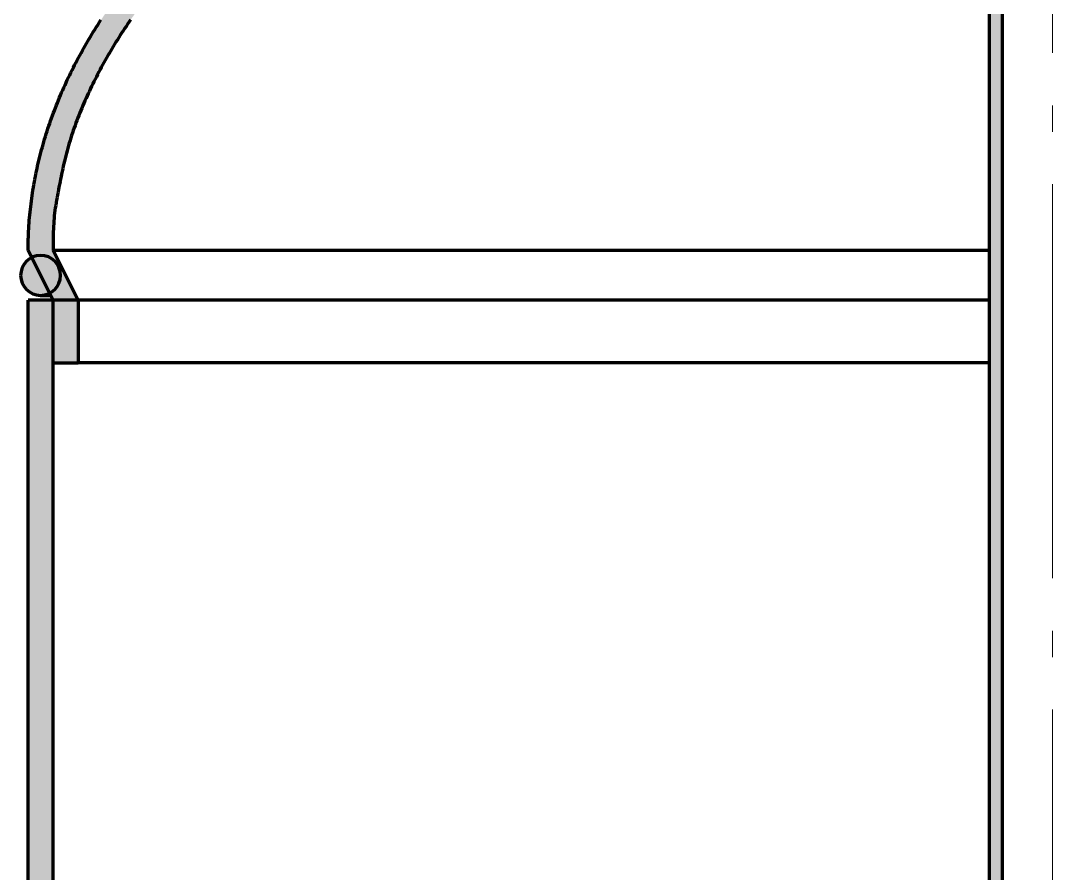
# Model space of a CAD drawing. Header units: millimetres. Extents: x 0 to 2382, y 0 to 420.
# Drawn here: x 724.72 to 764, y 271.74 to 304.2 of the extents above; entities that cross this region are included whole.
import ezdxf

# ---------------------------------------------------------------- set-up
doc = ezdxf.new("R2010")
doc.units = ezdxf.units.MM
doc.linetypes.add('IRAM-F-TRAZO-PUNTO', pattern=[20, 15, -2, 1, -2])
for name, color, linetype, lineweight in [('01-VISIBLE', 7, 'CONTINUOUS', 70), ('03-EJE', 1, 'IRAM-F-TRAZO-PUNTO', 18), ('05-RAYADO', 8, 'CONTINUOUS', 18)]:
    doc.layers.add(name, color=color, linetype=linetype, lineweight=lineweight)

msp = doc.modelspace()

# ---------------------------------------------------------------- hatches: boundary and pattern name
at = {"layer": '05-RAYADO'}
h = msp.add_hatch(color=7, dxfattribs=at)
h.dxf.hatch_style = 1
h.paths.add_polyline_path([(762.1, 93.922), (761.6, 93.922), (761.6, 322.788), (762.1, 322.788)])
h = msp.add_hatch(color=7, dxfattribs=at)
h.dxf.hatch_style = 1
h.paths.add_polyline_path([(726.9, 291.177), (725.95, 291.177), (725.95, 293.552), (725, 295.452), (725, 295.557), (725.002, 295.662), (725.003, 295.766), (725.006, 295.871), (725.009, 295.976), (725.014, 296.081), (725.019, 296.186), (725.024, 296.29), (725.031, 296.395), (725.038, 296.5), (725.046, 296.604), (725.055, 296.709), (725.064, 296.813), (725.075, 296.917), (725.086, 297.022), (725.097, 297.126), (725.11, 297.23), (725.123, 297.334), (725.137, 297.438), (725.152, 297.542), (725.168, 297.646), (725.184, 297.749), (725.201, 297.853), (725.219, 297.956), (725.237, 298.059), (725.257, 298.162), (725.276, 298.265), (725.297, 298.368), (725.318, 298.471), (725.341, 298.573), (725.363, 298.676), (725.387, 298.778), (725.411, 298.88), (725.436, 298.982), (725.461, 299.083), (725.488, 299.185), (725.515, 299.286), (725.542, 299.387), (725.571, 299.488), (725.6, 299.589), (725.63, 299.69), (725.66, 299.79), (725.691, 299.89), (725.723, 299.99), (725.755, 300.09), (725.788, 300.189), (725.822, 300.289), (725.857, 300.388), (725.892, 300.487), (725.927, 300.585), (725.964, 300.684), (726.001, 300.782), (726.038, 300.88), (726.077, 300.977), (726.115, 301.075), (726.155, 301.172), (726.195, 301.269), (726.236, 301.365), (726.277, 301.462), (726.319, 301.558), (726.361, 301.654), (726.405, 301.749), (726.448, 301.845), (726.492, 301.94), (726.537, 302.035), (726.583, 302.129), (726.629, 302.223), (726.675, 302.317), (726.722, 302.411), (726.77, 302.505), (726.818, 302.598), (726.867, 302.691), (726.916, 302.783), (726.966, 302.875), (727.016, 302.967), (727.067, 303.059), (727.119, 303.15), (727.171, 303.242), (727.223, 303.332), (727.276, 303.423), (727.329, 303.513), (727.383, 303.603), (727.438, 303.693), (727.493, 303.782), (727.548, 303.871), (727.604, 303.96), (727.661, 304.048), (727.717, 304.136), (727.775, 304.224), (727.833, 304.312), (727.891, 304.399), (727.95, 304.486), (728.009, 304.572), (728.068, 304.659), (728.128, 304.745), (728.189, 304.83), (728.25, 304.915), (728.311, 305.001), (728.373, 305.085), (728.435, 305.17), (728.498, 305.254), (728.561, 305.338), (728.625, 305.421), (728.688, 305.504), (728.753, 305.587), (728.817, 305.67), (728.883, 305.752), (728.948, 305.834), (729.014, 305.915), (729.08, 305.997), (729.147, 306.078), (729.214, 306.158), (729.281, 306.239), (729.349, 306.319), (729.417, 306.398), (729.486, 306.478), (729.555, 306.557), (729.624, 306.636), (729.693, 306.714), (729.763, 306.792), (729.833, 306.87), (729.904, 306.948), (729.975, 307.025), (730.046, 307.102), (730.118, 307.178), (730.19, 307.255), (730.262, 307.331), (730.335, 307.406), (730.408, 307.482), (730.481, 307.557), (730.554, 307.632), (730.628, 307.706), (730.702, 307.78), (730.777, 307.854), (730.852, 307.928), (730.927, 308.001), (731.002, 308.074), (731.078, 308.146), (731.154, 308.219), (731.23, 308.291), (731.306, 308.362), (731.383, 308.434), (731.46, 308.505), (731.538, 308.576), (731.615, 308.646), (731.693, 308.717), (731.771, 308.786), (731.85, 308.856), (731.928, 308.925), (732.007, 308.994), (732.087, 309.063), (732.166, 309.132), (732.246, 309.2), (732.326, 309.268), (732.406, 309.335), (732.486, 309.402), (732.567, 309.469), (732.648, 309.536), (732.729, 309.602), (732.811, 309.668), (732.892, 309.734), (732.974, 309.8), (733.056, 309.865), (733.139, 309.93), (733.221, 309.995), (733.304, 310.059), (733.387, 310.123), (733.47, 310.187), (733.554, 310.25), (733.637, 310.314), (733.721, 310.377), (733.805, 310.439), (733.89, 310.502), (733.974, 310.564), (734.059, 310.626), (734.144, 310.687), (734.229, 310.748), (734.314, 310.809), (734.4, 310.87), (734.485, 310.931), (734.571, 310.991), (734.657, 311.051), (734.744, 311.11), (734.83, 311.17), (734.917, 311.229), (735.004, 311.288), (735.091, 311.346), (735.178, 311.404), (735.265, 311.462), (735.353, 311.52), (735.44, 311.578), (735.528, 311.635), (735.616, 311.692), (735.705, 311.748), (735.793, 311.805), (735.882, 311.861), (735.97, 311.917), (736.059, 311.972), (736.148, 312.028), (736.238, 312.083), (736.327, 312.138), (736.417, 312.192), (736.506, 312.247), (736.596, 312.301), (736.686, 312.355), (736.776, 312.408), (736.867, 312.461), (736.957, 312.514), (737.048, 312.567), (737.138, 312.62), (737.229, 312.672), (737.32, 312.724), (737.412, 312.776), (737.503, 312.827), (737.594, 312.879), (737.686, 312.93), (737.778, 312.98), (737.87, 313.031), (737.962, 313.081), (738.054, 313.131), (738.146, 313.181), (738.239, 313.23), (738.331, 313.28), (738.424, 313.329), (738.517, 313.378), (738.61, 313.426), (738.703, 313.474), (738.796, 313.522), (738.889, 313.57), (738.983, 313.618), (739.077, 313.665), (739.17, 313.712), (739.264, 313.759), (739.358, 313.806), (739.452, 313.852), (739.546, 313.898), (739.641, 313.944), (739.735, 313.99), (739.829, 314.035), (739.924, 314.08), (740.019, 314.125), (740.114, 314.17), (740.209, 314.215), (740.304, 314.259), (740.399, 314.303), (740.494, 314.347), (740.589, 314.391), (740.685, 314.434), (740.78, 314.477), (740.876, 314.52), (740.972, 314.563), (741.068, 314.606), (741.164, 314.648), (741.26, 314.69), (741.356, 314.732), (741.452, 314.774), (741.548, 314.815), (741.645, 314.856), (741.741, 314.897), (741.838, 314.938), (741.935, 314.978), (742.032, 315.019), (742.128, 315.059), (742.225, 315.099), (742.323, 315.138), (742.42, 315.178), (742.517, 315.217), (742.614, 315.256), (742.712, 315.294), (742.81, 315.333), (742.907, 315.371), (743.005, 315.409), (743.103, 315.447), (743.201, 315.484), (743.299, 315.521), (743.397, 315.558), (743.495, 315.595), (743.593, 315.632), (743.692, 315.668), (743.79, 315.704), (743.889, 315.74), (743.987, 315.776), (744.086, 315.811), (744.185, 315.846), (744.284, 315.881), (744.383, 315.916), (744.482, 315.95), (744.581, 315.985), (744.68, 316.019), (744.779, 316.053), (744.878, 316.087), (744.978, 316.12), (745.077, 316.154), (745.177, 316.187), (745.276, 316.22), (745.376, 316.253), (745.475, 316.286), (745.575, 316.319), (745.675, 316.351), (745.775, 316.383), (745.874, 316.415), (745.974, 316.447), (746.074, 316.479), (746.174, 316.511), (746.274, 316.543), (746.374, 316.574), (746.474, 316.605), (746.574, 316.636), (746.675, 316.667), (746.775, 316.698), (746.875, 316.729), (746.975, 316.76), (747.076, 316.79), (747.176, 316.82), (747.277, 316.85), (747.377, 316.88), (747.478, 316.909), (747.579, 316.938), (747.679, 316.967), (747.78, 316.996), (747.881, 317.025), (747.982, 317.053), (748.083, 317.08), (748.185, 317.108), (748.286, 317.135), (748.387, 317.162), (748.489, 317.189), (748.59, 317.215), (748.692, 317.241), (748.794, 317.267), (748.895, 317.292), (748.997, 317.317), (749.099, 317.342), (749.201, 317.366), (749.303, 317.39), (749.405, 317.414), (749.507, 317.438), (749.61, 317.461), (749.712, 317.484), (749.814, 317.507), (749.917, 317.53), (750.019, 317.552), (750.122, 317.574), (750.224, 317.596), (750.327, 317.618), (750.429, 317.64), (750.532, 317.661), (750.635, 317.683), (750.737, 317.704), (750.84, 317.725), (750.943, 317.746), (751.046, 317.767), (751.148, 317.788), (751.251, 317.809), (751.354, 317.83), (751.457, 317.851), (751.559, 317.872), (751.662, 317.893), (751.765, 317.914), (751.868, 317.935), (751.97, 317.956), (752.073, 317.977), (752.176, 317.998), (752.279, 318.019), (752.381, 318.041), (752.484, 318.063), (752.586, 318.085), (752.688, 318.109), (752.79, 318.133), (752.891, 318.161), (752.992, 318.192), (753.093, 318.22), (753.195, 318.242), (753.298, 318.261), (753.402, 318.279), (753.505, 318.295), (753.609, 318.311), (753.713, 318.326), (753.817, 318.341), (753.92, 318.356), (754.024, 318.37), (754.128, 318.384), (754.232, 318.398), (754.336, 318.412), (754.44, 318.426), (754.544, 318.44), (754.648, 318.454), (754.752, 318.467), (754.856, 318.481), (754.96, 318.495), (755.064, 318.508), (755.168, 318.522), (755.272, 318.535), (755.376, 318.548), (755.48, 318.562), (755.584, 318.575), (755.688, 318.588), (755.792, 318.602), (755.896, 318.615), (756, 318.628), (756, 317.674), (755.9, 317.661), (755.799, 317.648), (755.699, 317.634), (755.599, 317.621), (755.498, 317.607), (755.398, 317.593), (755.298, 317.579), (755.198, 317.565), (755.098, 317.551), (754.997, 317.536), (754.897, 317.522), (754.797, 317.507), (754.697, 317.492), (754.597, 317.477), (754.497, 317.461), (754.397, 317.446), (754.297, 317.43), (754.197, 317.414), (754.097, 317.398), (753.997, 317.382), (753.897, 317.366), (753.798, 317.349), (753.698, 317.333), (753.598, 317.316), (753.498, 317.299), (753.399, 317.282), (753.299, 317.264), (753.199, 317.247), (753.1, 317.229), (753, 317.211), (752.9, 317.193), (752.801, 317.175), (752.701, 317.157), (752.602, 317.138), (752.502, 317.119), (752.403, 317.1), (752.304, 317.081), (752.204, 317.062), (752.105, 317.043), (752.006, 317.023), (751.906, 317.003), (751.807, 316.983), (751.708, 316.963), (751.609, 316.943), (751.51, 316.922), (751.411, 316.902), (751.312, 316.881), (751.213, 316.86), (751.114, 316.839), (751.015, 316.817), (750.916, 316.796), (750.817, 316.774), (750.718, 316.752), (750.62, 316.73), (750.521, 316.708), (750.422, 316.685), (750.324, 316.663), (750.225, 316.64), (750.126, 316.617), (750.028, 316.594), (749.929, 316.571), (749.831, 316.547), (749.733, 316.523), (749.634, 316.5), (749.536, 316.476), (749.438, 316.451), (749.34, 316.427), (749.241, 316.402), (749.143, 316.378), (749.045, 316.353), (748.947, 316.327), (748.849, 316.302), (748.751, 316.277), (748.653, 316.251), (748.556, 316.225), (748.458, 316.199), (748.36, 316.173), (748.262, 316.146), (748.165, 316.12), (748.067, 316.093), (747.97, 316.066), (747.872, 316.039), (747.775, 316.012), (747.677, 315.984), (747.58, 315.956), (747.483, 315.929), (747.386, 315.9), (747.288, 315.872), (747.191, 315.844), (747.094, 315.815), (746.997, 315.786), (746.9, 315.757), (746.803, 315.728), (746.707, 315.699), (746.61, 315.669), (746.513, 315.639), (746.416, 315.609), (746.32, 315.579), (746.223, 315.549), (746.127, 315.518), (746.03, 315.487), (745.934, 315.456), (745.838, 315.425), (745.742, 315.394), (745.645, 315.362), (745.549, 315.331), (745.453, 315.299), (745.357, 315.267), (745.261, 315.234), (745.166, 315.202), (745.07, 315.169), (744.974, 315.136), (744.879, 315.103), (744.783, 315.07), (744.687, 315.036), (744.592, 315.003), (744.497, 314.969), (744.401, 314.935), (744.306, 314.9), (744.211, 314.866), (744.116, 314.831), (744.021, 314.796), (743.926, 314.761), (743.831, 314.726), (743.737, 314.69), (743.642, 314.655), (743.547, 314.619), (743.453, 314.583), (743.358, 314.546), (743.264, 314.51), (743.17, 314.473), (743.075, 314.436), (742.981, 314.399), (742.887, 314.362), (742.793, 314.324), (742.699, 314.286), (742.606, 314.248), (742.512, 314.21), (742.418, 314.172), (742.325, 314.133), (742.231, 314.094), (742.138, 314.055), (742.045, 314.016), (741.951, 313.977), (741.858, 313.937), (741.765, 313.897), (741.672, 313.857), (741.58, 313.817), (741.487, 313.776), (741.394, 313.735), (741.302, 313.695), (741.209, 313.653), (741.117, 313.612), (741.025, 313.57), (740.932, 313.529), (740.84, 313.486), (740.749, 313.444), (740.657, 313.402), (740.565, 313.359), (740.473, 313.316), (740.382, 313.273), (740.29, 313.23), (740.199, 313.186), (740.108, 313.142), (740.017, 313.098), (739.926, 313.054), (739.835, 313.009), (739.744, 312.965), (739.653, 312.92), (739.563, 312.874), (739.472, 312.829), (739.382, 312.783), (739.292, 312.738), (739.202, 312.691), (739.112, 312.645), (739.022, 312.599), (738.932, 312.552), (738.843, 312.505), (738.753, 312.457), (738.664, 312.41), (738.575, 312.362), (738.485, 312.314), (738.396, 312.266), (738.308, 312.218), (738.219, 312.169), (738.13, 312.12), (738.042, 312.071), (737.954, 312.022), (737.865, 311.972), (737.777, 311.922), (737.689, 311.872), (737.602, 311.822), (737.514, 311.771), (737.426, 311.72), (737.339, 311.669), (737.252, 311.618), (737.165, 311.566), (737.078, 311.514), (736.991, 311.462), (736.905, 311.41), (736.818, 311.357), (736.732, 311.305), (736.646, 311.252), (736.56, 311.198), (736.474, 311.145), (736.388, 311.091), (736.303, 311.037), (736.217, 310.982), (736.132, 310.928), (736.047, 310.873), (735.962, 310.818), (735.877, 310.763), (735.793, 310.707), (735.708, 310.651), (735.624, 310.595), (735.54, 310.539), (735.456, 310.482), (735.373, 310.425), (735.289, 310.368), (735.206, 310.311), (735.123, 310.253), (735.04, 310.195), (734.957, 310.137), (734.874, 310.078), (734.792, 310.019), (734.71, 309.96), (734.628, 309.901), (734.546, 309.842), (734.464, 309.782), (734.383, 309.722), (734.302, 309.661), (734.221, 309.601), (734.14, 309.54), (734.059, 309.479), (733.979, 309.417), (733.899, 309.355), (733.819, 309.293), (733.739, 309.231), (733.659, 309.169), (733.58, 309.106), (733.501, 309.043), (733.422, 308.979), (733.343, 308.916), (733.265, 308.852), (733.187, 308.787), (733.109, 308.723), (733.031, 308.658), (732.954, 308.593), (732.876, 308.528), (732.799, 308.462), (732.723, 308.396), (732.646, 308.33), (732.57, 308.263), (732.494, 308.196), (732.418, 308.129), (732.343, 308.062), (732.267, 307.994), (732.192, 307.926), (732.118, 307.858), (732.043, 307.79), (731.969, 307.721), (731.895, 307.652), (731.821, 307.582), (731.748, 307.513), (731.675, 307.443), (731.602, 307.372), (731.53, 307.302), (731.458, 307.231), (731.386, 307.16), (731.314, 307.088), (731.243, 307.016), (731.172, 306.944), (731.101, 306.872), (731.031, 306.799), (730.96, 306.726), (730.891, 306.653), (730.821, 306.579), (730.752, 306.505), (730.683, 306.431), (730.615, 306.357), (730.547, 306.282), (730.479, 306.207), (730.411, 306.131), (730.344, 306.055), (730.278, 305.979), (730.211, 305.903), (730.145, 305.827), (730.079, 305.75), (730.014, 305.672), (729.949, 305.595), (729.884, 305.517), (729.82, 305.439), (729.756, 305.36), (729.692, 305.282), (729.629, 305.203), (729.566, 305.123), (729.504, 305.044), (729.442, 304.964), (729.38, 304.883), (729.319, 304.803), (729.258, 304.722), (729.198, 304.641), (729.138, 304.559), (729.078, 304.478), (729.019, 304.396), (728.96, 304.313), (728.902, 304.231), (728.844, 304.148), (728.786, 304.064), (728.729, 303.981), (728.673, 303.897), (728.617, 303.813), (728.561, 303.728), (728.506, 303.643), (728.451, 303.558), (728.397, 303.473), (728.343, 303.387), (728.29, 303.301), (728.237, 303.214), (728.185, 303.128), (728.133, 303.041), (728.082, 302.953), (728.031, 302.866), (727.981, 302.778), (727.932, 302.69), (727.883, 302.601), (727.834, 302.513), (727.786, 302.424), (727.738, 302.334), (727.691, 302.245), (727.644, 302.155), (727.598, 302.065), (727.553, 301.974), (727.508, 301.884), (727.463, 301.793), (727.419, 301.702), (727.375, 301.611), (727.332, 301.519), (727.29, 301.427), (727.248, 301.335), (727.206, 301.243), (727.165, 301.15), (727.125, 301.058), (727.085, 300.965), (727.045, 300.872), (727.006, 300.778), (726.968, 300.684), (726.931, 300.59), (726.894, 300.496), (726.858, 300.402), (726.823, 300.307), (726.788, 300.212), (726.754, 300.116), (726.721, 300.021), (726.689, 299.925), (726.657, 299.829), (726.626, 299.732), (726.596, 299.636), (726.567, 299.539), (726.539, 299.442), (726.511, 299.344), (726.485, 299.247), (726.459, 299.149), (726.434, 299.051), (726.409, 298.953), (726.385, 298.854), (726.362, 298.756), (726.34, 298.657), (726.317, 298.558), (726.296, 298.459), (726.275, 298.36), (726.254, 298.261), (726.234, 298.162), (726.214, 298.063), (726.194, 297.964), (726.175, 297.864), (726.157, 297.765), (726.138, 297.665), (726.12, 297.566), (726.102, 297.466), (726.085, 297.367), (726.068, 297.267), (726.051, 297.167), (726.036, 297.067), (726.021, 296.967), (726.008, 296.866), (725.997, 296.766), (725.988, 296.665), (725.98, 296.564), (725.973, 296.463), (725.968, 296.362), (725.963, 296.261), (725.959, 296.16), (725.957, 296.059), (725.954, 295.958), (725.953, 295.857), (725.951, 295.755), (725.951, 295.654), (725.95, 295.553), (725.95, 295.452), (726.9, 293.552)])
h = msp.add_hatch(color=7, dxfattribs=at)
h.dxf.hatch_style = 1
h.paths.add_polyline_path([(724.715, 294.502), (724.716, 294.542), (724.719, 294.582), (724.725, 294.622), (724.732, 294.661), (724.741, 294.7), (724.753, 294.739), (724.766, 294.776), (724.782, 294.813), (724.799, 294.849), (724.818, 294.885), (724.84, 294.919), (724.863, 294.952), (724.887, 294.983), (724.913, 295.014), (724.941, 295.043), (724.97, 295.07), (725.001, 295.096), (725.033, 295.12), (725.066, 295.143), (725.101, 295.163), (725.136, 295.182), (725.173, 295.199), (725.21, 295.214), (725.248, 295.227), (725.286, 295.238), (725.326, 295.247), (725.365, 295.254), (725.405, 295.259), (725.445, 295.261), (725.485, 295.262), (725.525, 295.26), (725.565, 295.256), (725.605, 295.251), (725.644, 295.243), (725.683, 295.233), (725.721, 295.221), (725.759, 295.207), (725.796, 295.191), (725.832, 295.173), (725.867, 295.153), (725.9, 295.132), (725.933, 295.108), (725.964, 295.083), (725.994, 295.057), (726.023, 295.028), (726.05, 294.999), (726.075, 294.968), (726.099, 294.935), (726.121, 294.902), (726.141, 294.867), (726.16, 294.832), (726.176, 294.795), (726.191, 294.758), (726.203, 294.719), (726.214, 294.681), (726.222, 294.641), (726.228, 294.602), (726.233, 294.562), (726.235, 294.522), (726.235, 294.482), (726.233, 294.442), (726.228, 294.402), (726.222, 294.362), (726.214, 294.323), (726.203, 294.284), (726.191, 294.246), (726.176, 294.209), (726.16, 294.172), (726.141, 294.136), (726.121, 294.102), (726.099, 294.068), (726.075, 294.036), (726.05, 294.005), (726.023, 293.975), (725.994, 293.947), (725.964, 293.92), (725.933, 293.895), (725.9, 293.872), (725.867, 293.85), (725.832, 293.831), (725.796, 293.813), (725.759, 293.797), (725.721, 293.783), (725.683, 293.771), (725.644, 293.761), (725.605, 293.753), (725.565, 293.747), (725.525, 293.743), (725.485, 293.742), (725.445, 293.742), (725.405, 293.745), (725.365, 293.75), (725.326, 293.757), (725.286, 293.766), (725.248, 293.777), (725.21, 293.79), (725.173, 293.805), (725.136, 293.821), (725.101, 293.84), (725.066, 293.861), (725.033, 293.883), (725.001, 293.908), (724.97, 293.933), (724.941, 293.961), (724.913, 293.99), (724.887, 294.02), (724.863, 294.052), (724.84, 294.085), (724.818, 294.119), (724.799, 294.154), (724.782, 294.19), (724.766, 294.227), (724.753, 294.265), (724.741, 294.303), (724.732, 294.342), (724.725, 294.382), (724.719, 294.422), (724.716, 294.462)])
h = msp.add_hatch(color=7, dxfattribs=at)
h.dxf.hatch_style = 1
h.paths.add_polyline_path([(725.95, 113.552), (725, 113.552), (725, 293.552), (725.95, 293.552)])

# ---------------------------------------------------------------- linework, layer by layer
at = {"layer": '01-VISIBLE'}
for p, q in [((761.6, 93.922), (761.6, 322.788)), ((762.1, 93.922), (762.1, 322.788)), ((725.95, 293.552), (725, 295.452)), ((726.9, 293.552), (725.95, 295.452)), ((725, 113.552), (725, 293.552)), ((725.95, 293.552), (725, 293.552)), ((725.95, 113.552), (725.95, 293.552)), ((725.95, 291.177), (725.95, 293.552)), ((726.9, 293.552), (726.9, 291.177)), ((725.95, 291.177), (726.9, 291.177))]:
    msp.add_line(p, q, dxfattribs=at)
for points in [[(725, 295.452), (725, 295.557), (725.002, 295.662), (725.003, 295.766), (725.006, 295.871), (725.009, 295.976), (725.014, 296.081), (725.019, 296.186), (725.024, 296.29), (725.031, 296.395), (725.038, 296.5), (725.046, 296.604), (725.055, 296.709), (725.064, 296.813), (725.075, 296.917), (725.086, 297.022), (725.097, 297.126), (725.11, 297.23), (725.123, 297.334), (725.137, 297.438), (725.152, 297.542), (725.168, 297.646), (725.184, 297.749), (725.201, 297.853), (725.219, 297.956), (725.237, 298.059), (725.257, 298.162), (725.276, 298.265), (725.297, 298.368), (725.318, 298.471), (725.341, 298.573), (725.363, 298.676), (725.387, 298.778), (725.411, 298.88), (725.436, 298.982), (725.461, 299.083), (725.488, 299.185), (725.515, 299.286), (725.542, 299.387), (725.571, 299.488), (725.6, 299.589), (725.63, 299.69), (725.66, 299.79), (725.691, 299.89), (725.723, 299.99), (725.755, 300.09), (725.788, 300.189), (725.822, 300.289), (725.857, 300.388), (725.892, 300.487), (725.927, 300.585), (725.964, 300.684), (726.001, 300.782), (726.038, 300.88), (726.077, 300.977), (726.115, 301.075), (726.155, 301.172), (726.195, 301.269), (726.236, 301.365), (726.277, 301.462), (726.319, 301.558), (726.361, 301.654), (726.405, 301.749), (726.448, 301.845), (726.492, 301.94), (726.537, 302.035), (726.583, 302.129), (726.629, 302.223), (726.675, 302.317), (726.722, 302.411), (726.77, 302.505), (726.818, 302.598), (726.867, 302.691), (726.916, 302.783), (726.966, 302.875), (727.016, 302.967), (727.067, 303.059), (727.119, 303.15), (727.171, 303.242), (727.223, 303.332), (727.276, 303.423), (727.329, 303.513), (727.383, 303.603), (727.438, 303.693), (727.493, 303.782), (727.548, 303.871), (727.604, 303.96), (727.661, 304.048), (727.717, 304.136), (727.775, 304.224)], [(728.902, 304.231), (728.844, 304.148), (728.786, 304.064), (728.729, 303.981), (728.673, 303.897), (728.617, 303.813), (728.561, 303.728), (728.506, 303.643), (728.451, 303.558), (728.397, 303.473), (728.343, 303.387), (728.29, 303.301), (728.237, 303.214), (728.185, 303.128), (728.133, 303.041), (728.082, 302.953), (728.031, 302.866), (727.981, 302.778), (727.932, 302.69), (727.883, 302.601), (727.834, 302.513), (727.786, 302.424), (727.738, 302.334), (727.691, 302.245), (727.644, 302.155), (727.598, 302.065), (727.553, 301.974), (727.508, 301.884), (727.463, 301.793), (727.419, 301.702), (727.375, 301.611), (727.332, 301.519), (727.29, 301.427), (727.248, 301.335), (727.206, 301.243), (727.165, 301.15), (727.125, 301.058), (727.085, 300.965), (727.045, 300.872), (727.006, 300.778), (726.968, 300.684), (726.931, 300.59), (726.894, 300.496), (726.858, 300.402), (726.823, 300.307), (726.788, 300.212), (726.754, 300.116), (726.721, 300.021), (726.689, 299.925), (726.657, 299.829), (726.626, 299.732), (726.596, 299.636), (726.567, 299.539), (726.539, 299.442), (726.511, 299.344), (726.485, 299.247), (726.459, 299.149), (726.434, 299.051), (726.409, 298.953), (726.385, 298.854), (726.362, 298.756), (726.34, 298.657), (726.317, 298.558), (726.296, 298.459), (726.275, 298.36), (726.254, 298.261), (726.234, 298.162), (726.214, 298.063), (726.194, 297.964), (726.175, 297.864), (726.157, 297.765), (726.138, 297.665), (726.12, 297.566), (726.102, 297.466), (726.085, 297.367), (726.068, 297.267), (726.051, 297.167), (726.036, 297.067), (726.021, 296.967), (726.008, 296.866), (725.997, 296.766), (725.988, 296.665), (725.98, 296.564), (725.973, 296.463), (725.968, 296.362), (725.963, 296.261), (725.959, 296.16), (725.957, 296.059), (725.954, 295.958), (725.953, 295.857), (725.951, 295.755), (725.951, 295.654), (725.95, 295.553), (725.95, 295.452)], [(761.6, 295.452), (761.511, 295.452), (761.422, 295.452), (761.333, 295.452), (761.244, 295.452), (761.154, 295.452), (761.065, 295.452), (760.976, 295.452), (760.887, 295.452), (760.798, 295.452), (760.709, 295.452), (760.62, 295.452), (760.53, 295.452), (760.441, 295.452), (760.352, 295.452), (760.263, 295.452), (760.174, 295.452), (760.085, 295.452), (759.996, 295.452), (759.907, 295.452), (759.817, 295.452), (759.728, 295.452), (759.639, 295.452), (759.55, 295.452), (759.461, 295.452), (759.372, 295.452), (759.283, 295.452), (759.194, 295.452), (759.105, 295.452), (759.015, 295.452), (758.926, 295.452), (758.837, 295.452), (758.748, 295.452), (758.659, 295.452), (758.57, 295.452), (758.481, 295.452), (758.391, 295.452), (758.302, 295.452), (758.213, 295.452), (758.124, 295.452), (758.035, 295.452), (757.946, 295.452), (757.857, 295.452), (757.768, 295.452), (757.678, 295.452), (757.589, 295.452), (757.5, 295.452), (757.411, 295.452), (757.322, 295.452), (757.233, 295.452), (757.144, 295.452), (757.055, 295.452), (756.966, 295.452), (756.876, 295.452), (756.787, 295.452), (756.698, 295.452), (756.609, 295.452), (756.52, 295.452), (756.431, 295.452), (756.342, 295.452), (756.253, 295.452), (756.163, 295.452), (756.074, 295.452), (755.985, 295.452), (755.896, 295.452), (755.807, 295.452), (755.718, 295.452), (755.629, 295.452), (755.539, 295.452), (755.45, 295.452), (755.361, 295.452), (755.272, 295.452), (755.183, 295.452), (755.094, 295.452), (755.005, 295.452), (754.916, 295.452), (754.827, 295.452), (754.737, 295.452), (754.648, 295.452), (754.559, 295.452), (754.47, 295.452), (754.381, 295.452), (754.292, 295.452), (754.203, 295.452), (754.114, 295.452), (754.024, 295.452), (753.935, 295.452), (753.846, 295.452), (753.757, 295.452), (753.668, 295.452), (753.579, 295.452), (753.49, 295.452), (753.4, 295.452), (753.311, 295.452), (753.222, 295.452), (753.133, 295.452), (753.044, 295.452), (752.955, 295.452), (752.866, 295.452), (752.777, 295.452), (752.688, 295.452), (752.598, 295.452), (752.509, 295.452), (752.42, 295.452), (752.331, 295.452), (752.242, 295.452), (752.153, 295.452), (752.064, 295.452), (751.975, 295.452), (751.885, 295.452), (751.796, 295.452), (751.707, 295.452), (751.618, 295.452), (751.529, 295.452), (751.44, 295.452), (751.351, 295.452), (751.261, 295.452), (751.172, 295.452), (751.083, 295.452), (750.994, 295.452), (750.905, 295.452), (750.816, 295.452), (750.727, 295.452), (750.638, 295.452), (750.548, 295.452), (750.459, 295.452), (750.37, 295.452), (750.281, 295.452), (750.192, 295.452), (750.103, 295.452), (750.014, 295.452), (749.925, 295.452), (749.836, 295.452), (749.746, 295.452), (749.657, 295.452), (749.568, 295.452), (749.479, 295.452), (749.39, 295.452), (749.301, 295.452), (749.212, 295.452), (749.122, 295.452), (749.033, 295.452), (748.944, 295.452), (748.855, 295.452), (748.766, 295.452), (748.677, 295.452), (748.588, 295.452), (748.499, 295.452), (748.409, 295.452), (748.32, 295.452), (748.231, 295.452), (748.142, 295.452), (748.053, 295.452), (747.964, 295.452), (747.875, 295.452), (747.786, 295.452), (747.697, 295.452), (747.607, 295.452), (747.518, 295.452), (747.429, 295.452), (747.34, 295.452), (747.251, 295.452), (747.162, 295.452), (747.073, 295.452), (746.984, 295.452), (746.894, 295.452), (746.805, 295.452), (746.716, 295.452), (746.627, 295.452), (746.538, 295.452), (746.449, 295.452), (746.36, 295.452), (746.27, 295.452), (746.181, 295.452), (746.092, 295.452), (746.003, 295.452), (745.914, 295.452), (745.825, 295.452), (745.736, 295.452), (745.647, 295.452), (745.558, 295.452), (745.468, 295.452), (745.379, 295.452), (745.29, 295.452), (745.201, 295.452), (745.112, 295.452), (745.023, 295.452), (744.934, 295.452), (744.845, 295.452), (744.755, 295.452), (744.666, 295.452), (744.577, 295.452), (744.488, 295.452), (744.399, 295.452), (744.31, 295.452), (744.221, 295.452), (744.131, 295.452), (744.042, 295.452), (743.953, 295.452), (743.864, 295.452), (743.775, 295.452), (743.686, 295.452), (743.597, 295.452), (743.508, 295.452), (743.418, 295.452), (743.329, 295.452), (743.24, 295.452), (743.151, 295.452), (743.062, 295.452), (742.973, 295.452), (742.884, 295.452), (742.795, 295.452), (742.706, 295.452), (742.616, 295.452), (742.527, 295.452), (742.438, 295.452), (742.349, 295.452), (742.26, 295.452), (742.171, 295.452), (742.082, 295.452), (741.992, 295.452), (741.903, 295.452), (741.814, 295.452), (741.725, 295.452), (741.636, 295.452), (741.547, 295.452), (741.458, 295.452), (741.369, 295.452), (741.279, 295.452), (741.19, 295.452), (741.101, 295.452), (741.012, 295.452), (740.923, 295.452), (740.834, 295.452), (740.745, 295.452), (740.656, 295.452), (740.567, 295.452), (740.477, 295.452), (740.388, 295.452), (740.299, 295.452), (740.21, 295.452), (740.121, 295.452), (740.032, 295.452), (739.943, 295.452), (739.854, 295.452), (739.764, 295.452), (739.675, 295.452), (739.586, 295.452), (739.497, 295.452), (739.408, 295.452), (739.319, 295.452), (739.23, 295.452), (739.14, 295.452), (739.051, 295.452), (738.962, 295.452), (738.873, 295.452), (738.784, 295.452), (738.695, 295.452), (738.606, 295.452), (738.517, 295.452), (738.428, 295.452), (738.338, 295.452), (738.249, 295.452), (738.16, 295.452), (738.071, 295.452), (737.982, 295.452), (737.893, 295.452), (737.804, 295.452), (737.715, 295.452), (737.625, 295.452), (737.536, 295.452), (737.447, 295.452), (737.358, 295.452), (737.269, 295.452), (737.18, 295.452), (737.091, 295.452), (737.001, 295.452), (736.912, 295.452), (736.823, 295.452), (736.734, 295.452), (736.645, 295.452), (736.556, 295.452), (736.467, 295.452), (736.378, 295.452), (736.288, 295.452), (736.199, 295.452), (736.11, 295.452), (736.021, 295.452), (735.932, 295.452), (735.843, 295.452), (735.754, 295.452), (735.665, 295.452), (735.576, 295.452), (735.486, 295.452), (735.397, 295.452), (735.308, 295.452), (735.219, 295.452), (735.13, 295.452), (735.041, 295.452), (734.952, 295.452), (734.862, 295.452), (734.773, 295.452), (734.684, 295.452), (734.595, 295.452), (734.506, 295.452), (734.417, 295.452), (734.328, 295.452), (734.239, 295.452), (734.149, 295.452), (734.06, 295.452), (733.971, 295.452), (733.882, 295.452), (733.793, 295.452), (733.704, 295.452), (733.615, 295.452), (733.526, 295.452), (733.437, 295.452), (733.347, 295.452), (733.258, 295.452), (733.169, 295.452), (733.08, 295.452), (732.991, 295.452), (732.902, 295.452), (732.813, 295.452), (732.723, 295.452), (732.634, 295.452), (732.545, 295.452), (732.456, 295.452), (732.367, 295.452), (732.278, 295.452), (732.189, 295.452), (732.1, 295.452), (732.01, 295.452), (731.921, 295.452), (731.832, 295.452), (731.743, 295.452), (731.654, 295.452), (731.565, 295.452), (731.476, 295.452), (731.387, 295.452), (731.298, 295.452), (731.208, 295.452), (731.119, 295.452), (731.03, 295.452), (730.941, 295.452), (730.852, 295.452), (730.763, 295.452), (730.674, 295.452), (730.585, 295.452), (730.495, 295.452), (730.406, 295.452), (730.317, 295.452), (730.228, 295.452), (730.139, 295.452), (730.05, 295.452), (729.961, 295.452), (729.871, 295.452), (729.782, 295.452), (729.693, 295.452), (729.604, 295.452), (729.515, 295.452), (729.426, 295.452), (729.337, 295.452), (729.248, 295.452), (729.159, 295.452), (729.069, 295.452), (728.98, 295.452), (728.891, 295.452), (728.802, 295.452), (728.713, 295.452), (728.624, 295.452), (728.535, 295.452), (728.446, 295.452), (728.356, 295.452), (728.267, 295.452), (728.178, 295.452), (728.089, 295.452), (728, 295.452), (727.911, 295.452), (727.822, 295.452), (727.732, 295.452), (727.643, 295.452), (727.554, 295.452), (727.465, 295.452), (727.376, 295.452), (727.287, 295.452), (727.198, 295.452), (727.109, 295.452), (727.019, 295.452), (726.93, 295.452), (726.841, 295.452), (726.752, 295.452), (726.663, 295.452), (726.574, 295.452), (726.485, 295.452), (726.396, 295.452), (726.307, 295.452), (726.217, 295.452), (726.128, 295.452), (726.039, 295.452), (725.95, 295.452)], [(725.475, 293.742), (725.538, 293.742), (725.602, 293.742), (725.665, 293.742), (725.728, 293.742), (725.792, 293.742), (725.855, 293.742)], [(726.9, 293.552), (726.837, 293.552), (726.773, 293.552), (726.71, 293.552), (726.647, 293.552), (726.583, 293.552), (726.52, 293.552), (726.457, 293.552), (726.393, 293.552), (726.33, 293.552), (726.267, 293.552), (726.203, 293.552), (726.14, 293.552), (726.077, 293.552), (726.013, 293.552), (725.95, 293.552)], [(761.6, 293.552), (761.513, 293.552), (761.427, 293.552), (761.34, 293.552), (761.253, 293.552), (761.166, 293.552), (761.08, 293.552), (760.993, 293.552), (760.906, 293.552), (760.819, 293.552), (760.732, 293.552), (760.646, 293.552), (760.559, 293.552), (760.472, 293.552), (760.385, 293.552), (760.299, 293.552), (760.212, 293.552), (760.125, 293.552), (760.038, 293.552), (759.952, 293.552), (759.865, 293.552), (759.778, 293.552), (759.692, 293.552), (759.605, 293.552), (759.518, 293.552), (759.431, 293.552), (759.345, 293.552), (759.258, 293.552), (759.171, 293.552), (759.084, 293.552), (758.997, 293.552), (758.911, 293.552), (758.824, 293.552), (758.737, 293.552), (758.65, 293.552), (758.564, 293.552), (758.477, 293.552), (758.39, 293.552), (758.303, 293.552), (758.217, 293.552), (758.13, 293.552), (758.043, 293.552), (757.957, 293.552), (757.87, 293.552), (757.783, 293.552), (757.696, 293.552), (757.61, 293.552), (757.523, 293.552), (757.436, 293.552), (757.349, 293.552), (757.263, 293.552), (757.176, 293.552), (757.089, 293.552), (757.002, 293.552), (756.915, 293.552), (756.829, 293.552), (756.742, 293.552), (756.655, 293.552), (756.568, 293.552), (756.482, 293.552), (756.395, 293.552), (756.308, 293.552), (756.221, 293.552), (756.135, 293.552), (756.048, 293.552), (755.961, 293.552), (755.875, 293.552), (755.788, 293.552), (755.701, 293.552), (755.614, 293.552), (755.528, 293.552), (755.441, 293.552), (755.354, 293.552), (755.267, 293.552), (755.181, 293.552), (755.094, 293.552), (755.007, 293.552), (754.92, 293.552), (754.833, 293.552), (754.747, 293.552), (754.66, 293.552), (754.573, 293.552), (754.486, 293.552), (754.4, 293.552), (754.313, 293.552), (754.226, 293.552), (754.139, 293.552), (754.053, 293.552), (753.966, 293.552), (753.879, 293.552), (753.793, 293.552), (753.706, 293.552), (753.619, 293.552), (753.532, 293.552), (753.446, 293.552), (753.359, 293.552), (753.272, 293.552), (753.185, 293.552), (753.098, 293.552), (753.012, 293.552), (752.925, 293.552), (752.838, 293.552), (752.751, 293.552), (752.665, 293.552), (752.578, 293.552), (752.491, 293.552), (752.404, 293.552), (752.318, 293.552), (752.231, 293.552), (752.144, 293.552), (752.058, 293.552), (751.971, 293.552), (751.884, 293.552), (751.797, 293.552), (751.711, 293.552), (751.624, 293.552), (751.537, 293.552), (751.45, 293.552), (751.364, 293.552), (751.277, 293.552), (751.19, 293.552), (751.103, 293.552), (751.016, 293.552), (750.93, 293.552), (750.843, 293.552), (750.756, 293.552), (750.669, 293.552), (750.583, 293.552), (750.496, 293.552), (750.409, 293.552), (750.322, 293.552), (750.236, 293.552), (750.149, 293.552), (750.062, 293.552), (749.976, 293.552), (749.889, 293.552), (749.802, 293.552), (749.715, 293.552), (749.629, 293.552), (749.542, 293.552), (749.455, 293.552), (749.368, 293.552), (749.282, 293.552), (749.195, 293.552), (749.108, 293.552), (749.021, 293.552), (748.934, 293.552), (748.848, 293.552), (748.761, 293.552), (748.674, 293.552), (748.587, 293.552), (748.501, 293.552), (748.414, 293.552), (748.327, 293.552), (748.24, 293.552), (748.154, 293.552), (748.067, 293.552), (747.98, 293.552), (747.894, 293.552), (747.807, 293.552), (747.72, 293.552), (747.633, 293.552), (747.547, 293.552), (747.46, 293.552), (747.373, 293.552), (747.286, 293.552), (747.199, 293.552), (747.113, 293.552), (747.026, 293.552), (746.939, 293.552), (746.852, 293.552), (746.766, 293.552), (746.679, 293.552), (746.592, 293.552), (746.505, 293.552), (746.419, 293.552), (746.332, 293.552), (746.245, 293.552), (746.159, 293.552), (746.072, 293.552), (745.985, 293.552), (745.898, 293.552), (745.812, 293.552), (745.725, 293.552), (745.638, 293.552), (745.551, 293.552), (745.465, 293.552), (745.378, 293.552), (745.291, 293.552), (745.204, 293.552), (745.117, 293.552), (745.031, 293.552), (744.944, 293.552), (744.857, 293.552), (744.77, 293.552), (744.684, 293.552), (744.597, 293.552), (744.51, 293.552), (744.423, 293.552), (744.337, 293.552), (744.25, 293.552), (744.163, 293.552), (744.077, 293.552), (743.99, 293.552), (743.903, 293.552), (743.816, 293.552), (743.73, 293.552), (743.643, 293.552), (743.556, 293.552), (743.469, 293.552), (743.383, 293.552), (743.296, 293.552), (743.209, 293.552), (743.122, 293.552), (743.035, 293.552), (742.949, 293.552), (742.862, 293.552), (742.775, 293.552), (742.688, 293.552), (742.602, 293.552), (742.515, 293.552), (742.428, 293.552), (742.341, 293.552), (742.255, 293.552), (742.168, 293.552), (742.081, 293.552), (741.995, 293.552), (741.908, 293.552), (741.821, 293.552), (741.734, 293.552), (741.648, 293.552), (741.561, 293.552), (741.474, 293.552), (741.387, 293.552), (741.301, 293.552), (741.214, 293.552), (741.127, 293.552), (741.04, 293.552), (740.953, 293.552), (740.867, 293.552), (740.78, 293.552), (740.693, 293.552), (740.606, 293.552), (740.52, 293.552), (740.433, 293.552), (740.346, 293.552), (740.26, 293.552), (740.173, 293.552), (740.086, 293.552), (739.999, 293.552), (739.913, 293.552), (739.826, 293.552), (739.739, 293.552), (739.652, 293.552), (739.566, 293.552), (739.479, 293.552), (739.392, 293.552), (739.305, 293.552), (739.218, 293.552), (739.132, 293.552), (739.045, 293.552), (738.958, 293.552), (738.871, 293.552), (738.785, 293.552), (738.698, 293.552), (738.611, 293.552), (738.524, 293.552), (738.438, 293.552), (738.351, 293.552), (738.264, 293.552), (738.178, 293.552), (738.091, 293.552), (738.004, 293.552), (737.917, 293.552), (737.831, 293.552), (737.744, 293.552), (737.657, 293.552), (737.57, 293.552), (737.484, 293.552), (737.397, 293.552), (737.31, 293.552), (737.223, 293.552), (737.136, 293.552), (737.05, 293.552), (736.963, 293.552), (736.876, 293.552), (736.789, 293.552), (736.703, 293.552), (736.616, 293.552), (736.529, 293.552), (736.442, 293.552), (736.356, 293.552), (736.269, 293.552), (736.182, 293.552), (736.096, 293.552), (736.009, 293.552), (735.922, 293.552), (735.835, 293.552), (735.749, 293.552), (735.662, 293.552), (735.575, 293.552), (735.488, 293.552), (735.401, 293.552), (735.315, 293.552), (735.228, 293.552), (735.141, 293.552), (735.054, 293.552), (734.968, 293.552), (734.881, 293.552), (734.794, 293.552), (734.707, 293.552), (734.621, 293.552), (734.534, 293.552), (734.447, 293.552), (734.361, 293.552), (734.274, 293.552), (734.187, 293.552), (734.1, 293.552), (734.014, 293.552), (733.927, 293.552), (733.84, 293.552), (733.753, 293.552), (733.667, 293.552), (733.58, 293.552), (733.493, 293.552), (733.406, 293.552), (733.319, 293.552), (733.233, 293.552), (733.146, 293.552), (733.059, 293.552), (732.972, 293.552), (732.886, 293.552), (732.799, 293.552), (732.712, 293.552), (732.625, 293.552), (732.539, 293.552), (732.452, 293.552), (732.365, 293.552), (732.279, 293.552), (732.192, 293.552), (732.105, 293.552), (732.018, 293.552), (731.932, 293.552), (731.845, 293.552), (731.758, 293.552), (731.671, 293.552), (731.585, 293.552), (731.498, 293.552), (731.411, 293.552), (731.324, 293.552), (731.237, 293.552), (731.151, 293.552), (731.064, 293.552), (730.977, 293.552), (730.89, 293.552), (730.804, 293.552), (730.717, 293.552), (730.63, 293.552), (730.543, 293.552), (730.457, 293.552), (730.37, 293.552), (730.283, 293.552), (730.197, 293.552), (730.11, 293.552), (730.023, 293.552), (729.936, 293.552), (729.85, 293.552), (729.763, 293.552), (729.676, 293.552), (729.589, 293.552), (729.502, 293.552), (729.416, 293.552), (729.329, 293.552), (729.242, 293.552), (729.155, 293.552), (729.069, 293.552), (728.982, 293.552), (728.895, 293.552), (728.808, 293.552), (728.722, 293.552), (728.635, 293.552), (728.548, 293.552), (728.462, 293.552), (728.375, 293.552), (728.288, 293.552), (728.201, 293.552), (728.115, 293.552), (728.028, 293.552), (727.941, 293.552), (727.854, 293.552), (727.768, 293.552), (727.681, 293.552), (727.594, 293.552), (727.507, 293.552), (727.42, 293.552), (727.334, 293.552), (727.247, 293.552), (727.16, 293.552), (727.073, 293.552), (726.987, 293.552), (726.9, 293.552)], [(761.6, 291.177), (761.513, 291.177), (761.427, 291.177), (761.34, 291.177), (761.253, 291.177), (761.166, 291.177), (761.08, 291.177), (760.993, 291.177), (760.906, 291.177), (760.819, 291.177), (760.732, 291.177), (760.646, 291.177), (760.559, 291.177), (760.472, 291.177), (760.385, 291.177), (760.299, 291.177), (760.212, 291.177), (760.125, 291.177), (760.038, 291.177), (759.952, 291.177), (759.865, 291.177), (759.778, 291.177), (759.692, 291.177), (759.605, 291.177), (759.518, 291.177), (759.431, 291.177), (759.345, 291.177), (759.258, 291.177), (759.171, 291.177), (759.084, 291.177), (758.997, 291.177), (758.911, 291.177), (758.824, 291.177), (758.737, 291.177), (758.65, 291.177), (758.564, 291.177), (758.477, 291.177), (758.39, 291.177), (758.303, 291.177), (758.217, 291.177), (758.13, 291.177), (758.043, 291.177), (757.957, 291.177), (757.87, 291.177), (757.783, 291.177), (757.696, 291.177), (757.61, 291.177), (757.523, 291.177), (757.436, 291.177), (757.349, 291.177), (757.263, 291.177), (757.176, 291.177), (757.089, 291.177), (757.002, 291.177), (756.915, 291.177), (756.829, 291.177), (756.742, 291.177), (756.655, 291.177), (756.568, 291.177), (756.482, 291.177), (756.395, 291.177), (756.308, 291.177), (756.221, 291.177), (756.135, 291.177), (756.048, 291.177), (755.961, 291.177), (755.875, 291.177), (755.788, 291.177), (755.701, 291.177), (755.614, 291.177), (755.528, 291.177), (755.441, 291.177), (755.354, 291.177), (755.267, 291.177), (755.181, 291.177), (755.094, 291.177), (755.007, 291.177), (754.92, 291.177), (754.833, 291.177), (754.747, 291.177), (754.66, 291.177), (754.573, 291.177), (754.486, 291.177), (754.4, 291.177), (754.313, 291.177), (754.226, 291.177), (754.139, 291.177), (754.053, 291.177), (753.966, 291.177), (753.879, 291.177), (753.793, 291.177), (753.706, 291.177), (753.619, 291.177), (753.532, 291.177), (753.446, 291.177), (753.359, 291.177), (753.272, 291.177), (753.185, 291.177), (753.098, 291.177), (753.012, 291.177), (752.925, 291.177), (752.838, 291.177), (752.751, 291.177), (752.665, 291.177), (752.578, 291.177), (752.491, 291.177), (752.404, 291.177), (752.318, 291.177), (752.231, 291.177), (752.144, 291.177), (752.058, 291.177), (751.971, 291.177), (751.884, 291.177), (751.797, 291.177), (751.711, 291.177), (751.624, 291.177), (751.537, 291.177), (751.45, 291.177), (751.364, 291.177), (751.277, 291.177), (751.19, 291.177), (751.103, 291.177), (751.016, 291.177), (750.93, 291.177), (750.843, 291.177), (750.756, 291.177), (750.669, 291.177), (750.583, 291.177), (750.496, 291.177), (750.409, 291.177), (750.322, 291.177), (750.236, 291.177), (750.149, 291.177), (750.062, 291.177), (749.976, 291.177), (749.889, 291.177), (749.802, 291.177), (749.715, 291.177), (749.629, 291.177), (749.542, 291.177), (749.455, 291.177), (749.368, 291.177), (749.282, 291.177), (749.195, 291.177), (749.108, 291.177), (749.021, 291.177), (748.934, 291.177), (748.848, 291.177), (748.761, 291.177), (748.674, 291.177), (748.587, 291.177), (748.501, 291.177), (748.414, 291.177), (748.327, 291.177), (748.24, 291.177), (748.154, 291.177), (748.067, 291.177), (747.98, 291.177), (747.894, 291.177), (747.807, 291.177), (747.72, 291.177), (747.633, 291.177), (747.547, 291.177), (747.46, 291.177), (747.373, 291.177), (747.286, 291.177), (747.199, 291.177), (747.113, 291.177), (747.026, 291.177), (746.939, 291.177), (746.852, 291.177), (746.766, 291.177), (746.679, 291.177), (746.592, 291.177), (746.505, 291.177), (746.419, 291.177), (746.332, 291.177), (746.245, 291.177), (746.159, 291.177), (746.072, 291.177), (745.985, 291.177), (745.898, 291.177), (745.812, 291.177), (745.725, 291.177), (745.638, 291.177), (745.551, 291.177), (745.465, 291.177), (745.378, 291.177), (745.291, 291.177), (745.204, 291.177), (745.117, 291.177), (745.031, 291.177), (744.944, 291.177), (744.857, 291.177), (744.77, 291.177), (744.684, 291.177), (744.597, 291.177), (744.51, 291.177), (744.423, 291.177), (744.337, 291.177), (744.25, 291.177), (744.163, 291.177), (744.077, 291.177), (743.99, 291.177), (743.903, 291.177), (743.816, 291.177), (743.73, 291.177), (743.643, 291.177), (743.556, 291.177), (743.469, 291.177), (743.383, 291.177), (743.296, 291.177), (743.209, 291.177), (743.122, 291.177), (743.035, 291.177), (742.949, 291.177), (742.862, 291.177), (742.775, 291.177), (742.688, 291.177), (742.602, 291.177), (742.515, 291.177), (742.428, 291.177), (742.341, 291.177), (742.255, 291.177), (742.168, 291.177), (742.081, 291.177), (741.995, 291.177), (741.908, 291.177), (741.821, 291.177), (741.734, 291.177), (741.648, 291.177), (741.561, 291.177), (741.474, 291.177), (741.387, 291.177), (741.301, 291.177), (741.214, 291.177), (741.127, 291.177), (741.04, 291.177), (740.953, 291.177), (740.867, 291.177), (740.78, 291.177), (740.693, 291.177), (740.606, 291.177), (740.52, 291.177), (740.433, 291.177), (740.346, 291.177), (740.26, 291.177), (740.173, 291.177), (740.086, 291.177), (739.999, 291.177), (739.913, 291.177), (739.826, 291.177), (739.739, 291.177), (739.652, 291.177), (739.566, 291.177), (739.479, 291.177), (739.392, 291.177), (739.305, 291.177), (739.218, 291.177), (739.132, 291.177), (739.045, 291.177), (738.958, 291.177), (738.871, 291.177), (738.785, 291.177), (738.698, 291.177), (738.611, 291.177), (738.524, 291.177), (738.438, 291.177), (738.351, 291.177), (738.264, 291.177), (738.178, 291.177), (738.091, 291.177), (738.004, 291.177), (737.917, 291.177), (737.831, 291.177), (737.744, 291.177), (737.657, 291.177), (737.57, 291.177), (737.484, 291.177), (737.397, 291.177), (737.31, 291.177), (737.223, 291.177), (737.136, 291.177), (737.05, 291.177), (736.963, 291.177), (736.876, 291.177), (736.789, 291.177), (736.703, 291.177), (736.616, 291.177), (736.529, 291.177), (736.442, 291.177), (736.356, 291.177), (736.269, 291.177), (736.182, 291.177), (736.096, 291.177), (736.009, 291.177), (735.922, 291.177), (735.835, 291.177), (735.749, 291.177), (735.662, 291.177), (735.575, 291.177), (735.488, 291.177), (735.401, 291.177), (735.315, 291.177), (735.228, 291.177), (735.141, 291.177), (735.054, 291.177), (734.968, 291.177), (734.881, 291.177), (734.794, 291.177), (734.707, 291.177), (734.621, 291.177), (734.534, 291.177), (734.447, 291.177), (734.361, 291.177), (734.274, 291.177), (734.187, 291.177), (734.1, 291.177), (734.014, 291.177), (733.927, 291.177), (733.84, 291.177), (733.753, 291.177), (733.667, 291.177), (733.58, 291.177), (733.493, 291.177), (733.406, 291.177), (733.319, 291.177), (733.233, 291.177), (733.146, 291.177), (733.059, 291.177), (732.972, 291.177), (732.886, 291.177), (732.799, 291.177), (732.712, 291.177), (732.625, 291.177), (732.539, 291.177), (732.452, 291.177), (732.365, 291.177), (732.279, 291.177), (732.192, 291.177), (732.105, 291.177), (732.018, 291.177), (731.932, 291.177), (731.845, 291.177), (731.758, 291.177), (731.671, 291.177), (731.585, 291.177), (731.498, 291.177), (731.411, 291.177), (731.324, 291.177), (731.237, 291.177), (731.151, 291.177), (731.064, 291.177), (730.977, 291.177), (730.89, 291.177), (730.804, 291.177), (730.717, 291.177), (730.63, 291.177), (730.543, 291.177), (730.457, 291.177), (730.37, 291.177), (730.283, 291.177), (730.197, 291.177), (730.11, 291.177), (730.023, 291.177), (729.936, 291.177), (729.85, 291.177), (729.763, 291.177), (729.676, 291.177), (729.589, 291.177), (729.502, 291.177), (729.416, 291.177), (729.329, 291.177), (729.242, 291.177), (729.155, 291.177), (729.069, 291.177), (728.982, 291.177), (728.895, 291.177), (728.808, 291.177), (728.722, 291.177), (728.635, 291.177), (728.548, 291.177), (728.462, 291.177), (728.375, 291.177), (728.288, 291.177), (728.201, 291.177), (728.115, 291.177), (728.028, 291.177), (727.941, 291.177), (727.854, 291.177), (727.768, 291.177), (727.681, 291.177), (727.594, 291.177), (727.507, 291.177), (727.42, 291.177), (727.334, 291.177), (727.247, 291.177), (727.16, 291.177), (727.073, 291.177), (726.987, 291.177), (726.9, 291.177)]]:
    msp.add_lwpolyline(points, dxfattribs=at)
for start, end in [(90, 180), (-90, 90), (180, -90)]:
    msp.add_arc((725.475, 294.502), 0.76, start, end, dxfattribs=at)
at = {"layer": '03-EJE'}
msp.add_line((764, 82.972), (764, 331.028), dxfattribs=at)

doc.saveas('drawing.dxf')
